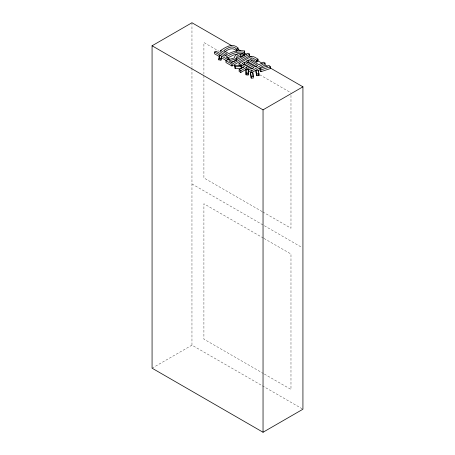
<?xml version="1.0" encoding="UTF-8"?>
<svg xmlns="http://www.w3.org/2000/svg" width="455" height="455" viewBox="0 0 455 455"><rect width="100%" height="100%" fill="white"/><g stroke="black" fill="none" stroke-linecap="round" stroke-linejoin="round"><path stroke-width="0.34" stroke-dasharray="2.27 1.71" d="M152.072 368.186L191.959 345.157L302.928 409.221M219.85 51.751L203.908 42.548L203.908 74.449M259.708 74.757L290.978 92.814M262.16 211.586L203.908 177.956L203.908 75.16M262.774 211.939L290.978 228.222L290.978 93.52M191.959 183.951L301.699 247.31M263.382 238.084L203.908 203.749L203.908 339.157L263.382 373.498M263.997 238.437L290.978 254.015L290.978 389.423L263.997 373.851M191.959 22.75L191.959 67.488M191.959 68.199L191.959 345.157"/><path stroke-width="0.68" d="M248.089 75.018L248.39 69.689L246.018 69.461L246.036 74.842L248.089 75.018L248.39 69.689M241.742 53.872L244.193 54.111L244.426 50.937C239.137 50.147 233.625 51.091 228.911 53.61L223.735 50.624C227.563 47.974 232.852 44.63 236.702 49.242L236.702 51.04C233.307 46.996 228.427 49.003 224.975 51.756M244.193 54.111L244.426 50.937M229.087 59.958L229.087 58.758L227.676 59.571L221.557 56.039L220.942 60.157L218.827 59.855L219.378 55.442L220.925 55.675L214.578 52.012L214.578 53.804L219.771 56.801M218.827 59.855L219.1 58.547M220.942 60.157L221.557 56.039M236.043 58.758C236.287 55.533 240.638 53.019 242.97 55.937L244.119 54.754C240.883 51.722 235.025 53.662 234.188 57.973L227.29 59.986L225.976 60.742L225.976 62.54L231.999 66.015L249.539 55.885L249.539 54.088L248.015 53.207L231.805 62.568L228.973 60.936L236.043 58.758L236.043 60.555L230.901 62.142M236.043 60.555C236.299 57.87 239.643 55.129 242.123 57.057M251.336 59.992L253.048 59.85L256.762 62.051L256.762 60.253L258.013 59.178C255.71 57.813 252.832 55.328 250.051 57.08L239.063 63.427L239.063 65.219L243.306 67.67M256.762 62.051L258.013 60.976L258.013 59.178M236.702 49.242L238.067 48.076C232.681 42.525 225.725 47.127 220.681 50.482L220.681 52.279L226.186 55.459M236.702 51.04L238.067 49.874L238.067 48.076M269.821 67.704L302.928 86.814L302.928 409.221L263.041 432.25L152.072 368.186L152.072 45.779L191.959 22.75L231.811 45.756M214.578 52.012L215.988 51.199L224.383 56.05L227.415 54.372L220.681 50.482M225.976 60.742L231.999 64.218L249.539 54.088M244.437 62.181L242.094 63.529L251.592 69.012L253.935 67.664L244.437 62.181L244.437 63.973L252.747 68.773M248.163 60.026L245.802 61.391L255.3 66.874L257.661 65.514L248.163 60.026L248.163 61.823L256.472 66.623M243.266 64.65L244.437 63.973M246.98 62.506L248.163 61.823M247.315 69.985L246.2 69.342L240.826 72.447L239.137 71.475L239.137 69.678L244.517 66.572L239.063 63.427M239.137 69.678L240.826 70.65L246.2 67.545L251.774 70.764L265.06 63.091L265.06 64.889L251.774 72.561L248.43 70.627M152.072 45.779L263.041 109.843L302.928 86.814M227.181 58.155L233.591 55.015L237.351 54.037M259.822 68.608L260.92 69.899L270.327 66.771L270.327 68.563L260.92 71.697L259.822 70.4L259.822 68.608L269.03 65.452L270.327 66.771M234.712 65.304L235.133 66.754L241.275 66.567L241.275 68.364L235.133 68.546L234.712 65.304L241.059 65.304L241.275 66.567M255.881 70.343L256.87 73.903L258.992 73.852L258.992 75.649L256.87 75.701L255.881 72.14L255.881 70.343L258.292 70.315L258.992 73.852M250.455 72.681L251.177 76.298L253.259 76.298L253.259 78.089L251.177 78.095L250.455 72.681L252.832 72.692L253.259 76.298M246.018 69.461L246.036 73.045L248.089 73.221M244.193 52.314C237.726 51.057 231.413 53.61 226.033 57L229.087 58.758M218.827 58.058L220.942 58.365M265.06 63.091L263.456 62.164L259.026 64.724L249.528 59.241L252.445 57.933L256.762 60.253M237.942 49.299L240.394 50.71M244.073 52.837L246.525 54.253M248.976 55.669L251.427 57.085M257.558 60.623L262.461 63.455M264.918 64.872L267.369 66.288M221.557 57.836L226.454 60.663M258.645 73.881L258.992 75.649M241.275 68.364L241.059 65.304M253.048 76.286L252.832 72.692M263.041 109.843L263.041 432.25M260.92 69.899L260.92 71.697M258.292 70.315L258.292 72.106M256.87 73.903L256.87 75.701M251.774 70.764L251.774 72.561M251.177 76.298L251.177 78.095M246.2 67.545L246.2 69.342M246.036 73.045L246.036 74.842M244.119 54.754L244.119 55.954M240.826 70.65L240.826 72.447M240.394 54.566L240.394 56.363M235.133 66.754L235.133 68.546M231.999 64.218L231.999 66.015M219.378 55.442L219.378 57.233"/></g></svg>
